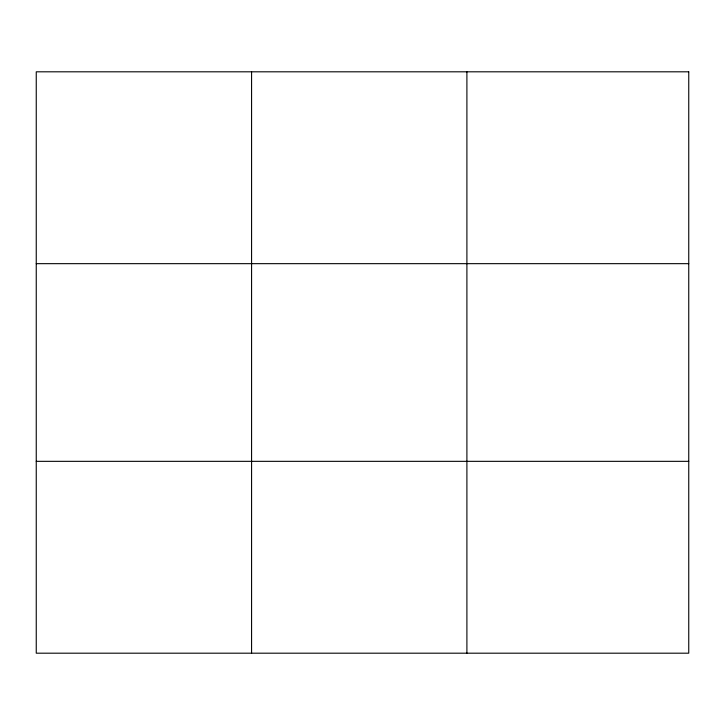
<?xml version="1.0" encoding="UTF-8"?>
<svg xmlns="http://www.w3.org/2000/svg" width="725" height="725" viewBox="0 0 725 725"><rect width="100%" height="100%" fill="white"/><g stroke="black" fill="none" stroke-linecap="round" stroke-linejoin="round"><path stroke-width="1.09" d="M251.575 71.811L251.575 653.189M466.9 71.811L466.9 653.189M36.25 263.664L688.75 263.664M36.25 461.336L688.75 461.336M688.75 71.811L688.75 653.189L36.25 653.189L36.25 71.811L688.75 71.811"/></g></svg>
